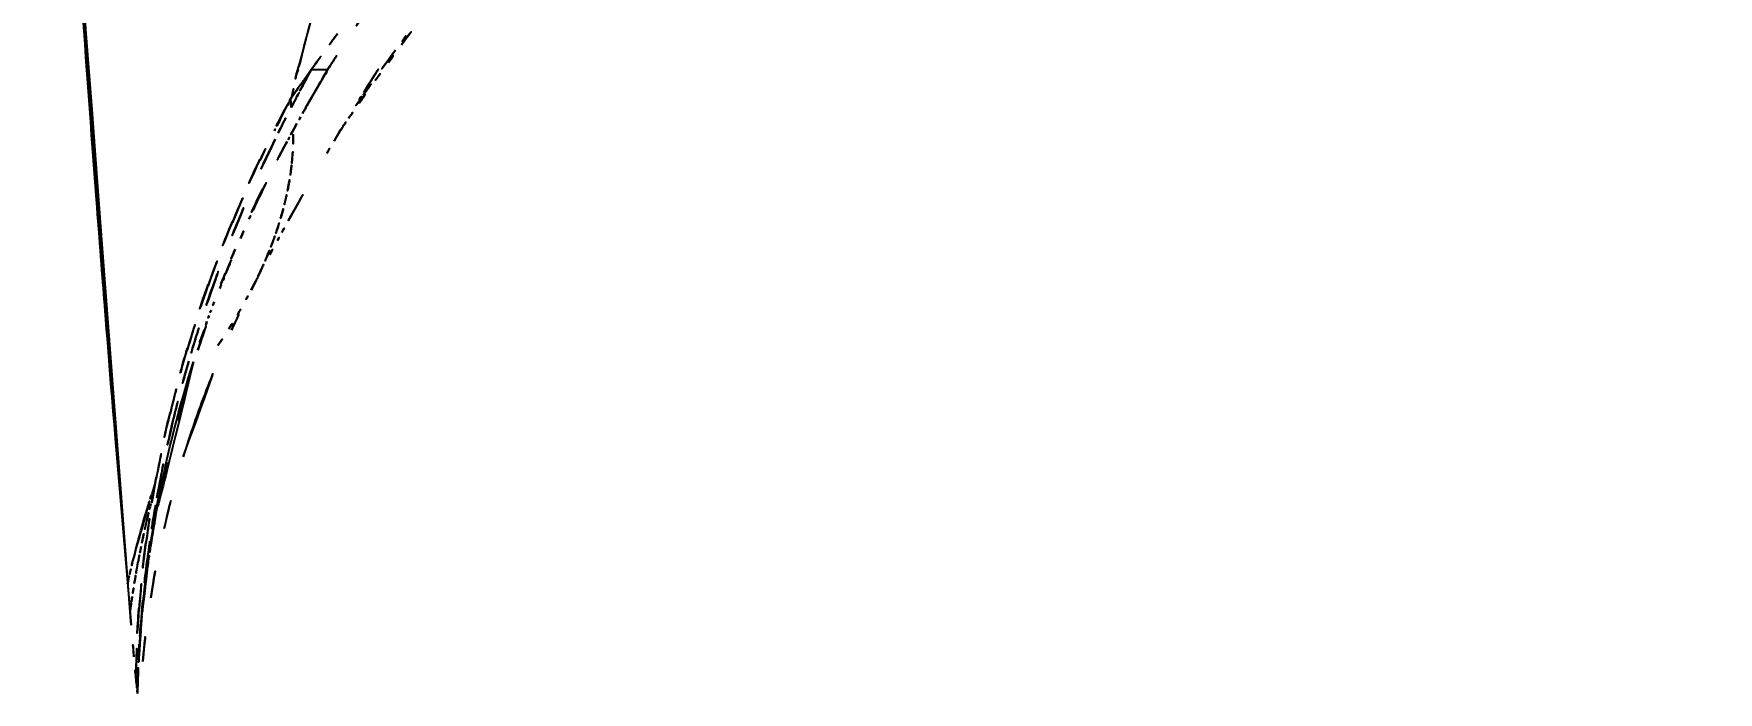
# Model space of a CAD drawing. Extents: x 16296660632 to 16296668616, y -37409619871 to -37409616241.
# Drawn here: x 16296666340.36 to 16296666354.05, y -37409616805.19 to -37409616799.84 of the extents above; entities that cross this region are included whole.
import ezdxf

# ---------------------------------------------------------------- set-up
doc = ezdxf.new("R2010")
doc.units = 0
doc.header["$LTSCALE"] = 10
doc.header["$MEASUREMENT"] = 0
doc.header["$PDMODE"] = 3
doc.header["$PDSIZE"] = -10
doc.layers.get('0').update_dxf_attribs({"linetype": 'CONTINUOUS'})
doc.layers.get('DEFPOINTS').update_dxf_attribs({"linetype": 'CONTINUOUS'})
doc.styles.add('Daelim Dimension', font='')
doc.styles.get('Daelim Dimension').set_extended_font_data('나눔고딕')
doc.dimstyles.new('DEFAULT', dxfattribs={"dimscale": 2, "dimtxt": 2, "dimasz": 2, "dimexe": 0, "dimexo": 2, "dimgap": 1, "dimtad": 1, "dimdec": 1, "dimzin": 9, "dimdsep": 46, "dimtxsty": 'Daelim Dimension', "dimcen": 0.5, "dimclrd": 252, "dimclre": 252, "dimclrt": 3, "dimadec": 1, "dimazin": 0, "dimtfac": 1, "dimtdec": 1, "dimtix": 1, "dimtmove": 0, "dimatfit": 3, "dimfxl": 1, "dimtolj": 1, "dimtzin": 1, "dimlwd": 9, "dimlwe": 9, "dimarcsym": 0})

# ---------------------------------------------------------------- blocks, each defined once
blk = doc.blocks.new('*D16')
at = {"color": 5, "lineweight": 9, "transparency": 16777216}
for p, q in [((16296666467.47109, -37409616640.80376), (16296666467.47109, -37409616937.17432)), ((16296666147.47109, -37409616641.1646), (16296666147.47109, -37409616937.17432)), ((16296666151.47109, -37409616937.17432), (16296666463.47109, -37409616937.17432))]:
    blk.add_line(p, q, dxfattribs=at)
at = {"color": 5, "transparency": 16777216}
for points in [[(16296666151.47109, -37409616936.50766), (16296666151.47109, -37409616937.84099), (16296666147.47109, -37409616937.17432)], [(16296666463.47109, -37409616936.50766), (16296666463.47109, -37409616937.84099), (16296666467.47109, -37409616937.17432)]]:
    blk.add_solid(points, dxfattribs=at)
at = {"layer": 'DEFPOINTS', "color": 0, "transparency": 16777216}
for p in [(16296666467.47109, -37409616636.80376), (16296666147.47109, -37409616637.1646), (16296666467.47109, -37409616937.17432)]:
    blk.add_point(p, dxfattribs=at)
at = {"color": 7, "transparency": 16777216, "insert": (16296666291.23105, -37409616918.8224), "char_height": 30, "attachment_point": 5, "style": 'Daelim Dimension'}
blk.add_mtext('\\A1;320', dxfattribs=at)
blk = doc.blocks.new('*D17')
at = {"color": 5, "lineweight": 9, "ltscale": 0.5, "transparency": 16777216}
for p, q in [((16296666587.9219, -37409616506.424438), (16296666624.81945, -37409616506.424438)), ((16296666624.81945, -37409616510.424438), (16296666624.81945, -37409616827.794708)), ((16296666313.128599, -37409616831.794708), (16296666624.81945, -37409616831.794708))]:
    blk.add_line(p, q, dxfattribs=at)
at = {"color": 5, "ltscale": 0.5, "transparency": 16777216}
for points in [[(16296666624.152781, -37409616510.424438), (16296666625.486111, -37409616510.424438), (16296666624.81945, -37409616506.424438)], [(16296666624.152781, -37409616827.794708), (16296666625.486111, -37409616827.794708), (16296666624.81945, -37409616831.794708)]]:
    blk.add_solid(points, dxfattribs=at)
at = {"layer": 'DEFPOINTS', "color": 0, "ltscale": 0.5, "transparency": 16777216}
for p in [(16296666583.9219, -37409616506.424438), (16296666309.128599, -37409616831.794708), (16296666624.81945, -37409616831.794708)]:
    blk.add_point(p, dxfattribs=at)
at = {"color": 7, "ltscale": 0.5, "transparency": 16777216, "insert": (16296666606.46752, -37409616669.109573), "char_height": 30, "attachment_point": 5, "rotation": 90, "style": 'Daelim Dimension'}
blk.add_mtext('\\A1;325', dxfattribs=at)

msp = doc.modelspace()

# ---------------------------------------------------------------- linework, layer by layer
at = {"linetype": 'Continuous'}
for p, q in [((16296666342.747141, -37409616800.132828), (16296666342.614889, -37409616800.132828)), ((16296666342.735729, -37409616800.169907), (16296666342.74711, -37409616800.132843)), ((16296666342.466631, -37409616800.625969), (16296666342.462891, -37409616800.638069)), ((16296666341.346821, -37409616803.489487), (16296666341.31526, -37409616803.589363))]:
    msp.add_line(p, q, dxfattribs=at)
for points, start_tangent, end_tangent in [([(16296666340.63287, -37409616797.821404), (16296666340.869301, -37409616801.186508), (16296666341.18956, -37409616805.040367)], (0.063944439, -0.99795346), (0.08922079, -0.996011873)), ([(16296666341.15148, -37409616804.647614), (16296666341.02091, -37409616803.129929), (16296666340.87944, -37409616801.347321), (16296666340.77564, -37409616799.928993), (16296666340.65694, -37409616798.176376), (16296666340.634109, -37409616797.82132)], (-0.085294882, 0.996355751), (-0.063568972, 0.997977448)), ([(16296666342.514681, -37409616800.106033), (16296666342.911421, -37409616798.652603)], (0.242416186, 0.970172352), (0.283739814, 0.958901308)), ([(16296666343.13183, -37409616799.554947), (16296666342.74716, -37409616800.132828)], (-0.566954747, -0.823748939), (-0.541164045, -0.840917045)), ([(16296666342.8277, -37409616799.840202), (16296666342.660339, -37409616800.069679)], (-0.592610536, -0.805489138), (-0.585910476, -0.810375786)), ([(16296666343.346479, -37409616799.930878), (16296666343.555531, -37409616799.653671)], (0.596044905, 0.802951102), (0.608129542, 0.793837804)), ([(16296666342.6082, -37409616800.140709), (16296666342.826759, -37409616799.839523)], (0.582456706, 0.812861726), (0.592166972, 0.805815287)), ([(16296666342.74716, -37409616800.132828), (16296666342.93977, -37409616799.838943)], (0.542037751, 0.840354137), (0.554316047, 0.832306266)), ([(16296666343.2995, -37409616799.973846), (16296666343.284069, -37409616799.994904), (16296666343.031, -37409616800.347702)], (-0.591471271, -0.806326072), (-0.575190346, -0.8180196)), ([(16296666343.202749, -37409616800.10675), (16296666343.417839, -37409616799.813988)], (0.585651351, 0.810563073), (0.598463284, 0.801150234)), ([(16296666343.241051, -37409616800.074074), (16296666343.346479, -37409616799.930878)], (0.589737104, 0.807595287), (0.596044905, 0.802951101)), ([(16296666343.386749, -37409616799.855713), (16296666343.2995, -37409616799.973846)], (-0.596643555, -0.802506366), (-0.591471271, -0.806326073)), ([(16296666342.51067, -37409616800.105858), (16296666342.44665, -37409616800.368301)], (-0.240861456, -0.970559508), (-0.233144371, -0.972442133)), ([(16296666342.660339, -37409616800.069679), (16296666342.61479, -37409616800.132828)], (-0.585910476, -0.810375786), (-0.584100423, -0.8116814)), ([(16296666343.040581, -37409616800.316803), (16296666343.35153, -37409616799.831482)], (0.52876161, 0.848770381), (0.550186195, 0.835042006)), ([(16296666342.44665, -37409616800.368301), (16296666342.6082, -37409616800.140709)], (0.575188649, 0.818020793), (0.582456706, 0.812861726)), ([(16296666342.449989, -37409616800.369377), (16296666342.50285, -37409616800.153557)], (0.234683822, 0.972071759), (0.241026357, 0.97051857)), ([(16296666342.614889, -37409616800.132828), (16296666342.378599, -37409616800.581612)], (-0.482483428, -0.875905098), (-0.448722344, -0.893671225)), ([(16296666342.614889, -37409616800.13282), (16296666342.558649, -37409616800.210983), (16296666342.5026, -37409616800.289482), (16296666342.44676, -37409616800.368347)], (-0.585692509, -0.810533334), (-0.576337983, -0.817211435)), ([(16296666342.50285, -37409616800.153557), (16296666342.514681, -37409616800.106033)], (0.241026358, 0.97051857), (0.242416186, 0.970172352)), ([(16296666342.74711, -37409616800.132843), (16296666342.652531, -37409616800.296257), (16296666342.559031, -37409616800.460632), (16296666342.528111, -37409616800.51564)], (-0.504169064, -0.863604976), (-0.488941525, -0.872316563)), ([(16296666342.54217, -37409616800.268288), (16296666342.560301, -37409616800.234337), (16296666342.614889, -37409616800.13282)], (0.470453914, 0.882424566), (0.475528611, 0.879700256)), ([(16296666342.7057, -37409616800.202873), (16296666342.747141, -37409616800.132828)], (0.506673864, 0.862137805), (0.511685892, 0.859172595)), ([(16296666343.037189, -37409616800.338913), (16296666343.202749, -37409616800.10675)], (0.575541304, 0.817772711), (0.585651351, 0.810563073)), ([(16296666343.13442, -37409616800.221329), (16296666343.241051, -37409616800.074074)], (0.583245387, 0.812296016), (0.589737104, 0.807595287)), ([(16296666342.42127, -37409616800.423233), (16296666342.449989, -37409616800.369377)], (0.468203961, 0.883620422), (0.473007855, 0.88105821)), ([(16296666342.44672, -37409616800.368317), (16296666342.418249, -37409616800.421707)], (-0.472937066, -0.88109621), (-0.46817583, -0.883635328)), ([(16296666342.44676, -37409616800.368347), (16296666342.447901, -37409616800.393013), (16296666342.449699, -37409616800.416443), (16296666342.45204, -37409616800.438797)], (0.031551725, -0.99950212), (0.118874556, -0.992909281)), ([(16296666342.45203, -37409616800.438797), (16296666342.44968, -37409616800.41687), (16296666342.447901, -37409616800.393372), (16296666342.44672, -37409616800.368317)], (-0.124120988, 0.992267091), (-0.034338128, 0.999410273)), ([(16296666342.45204, -37409616800.438812), (16296666342.50602, -37409616800.336327), (16296666342.54217, -37409616800.268288)], (0.464104495, 0.885780457), (0.470453914, 0.882424566)), ([(16296666342.57062, -37409616800.438057), (16296666342.7057, -37409616800.202873)], (0.48929319, 0.872119358), (0.506673864, 0.862137805)), ([(16296666342.99173, -37409616800.403748), (16296666343.037189, -37409616800.338913)], (0.572725722, 0.819747063), (0.575541304, 0.817772711)), ([(16296666343.003519, -37409616800.376488), (16296666343.040581, -37409616800.316803)], (0.526154021, 0.850389291), (0.528761611, 0.848770381)), ([(16296666343.00391, -37409616800.404991), (16296666343.13442, -37409616800.221329)], (0.575200666, 0.818012343), (0.583245387, 0.812296017)), ([(16296666343.031, -37409616800.347702), (16296666343.00012, -37409616800.391724)], (-0.575190345, -0.8180196), (-0.573282091, -0.819358068)), ([(16296666342.418249, -37409616800.421707), (16296666342.19689, -37409616800.862823)], (-0.468175829, -0.883635328), (-0.428540456, -0.903522594)), ([(16296666342.33506, -37409616800.589279), (16296666342.42127, -37409616800.423233)], (0.453346844, 0.89133419), (0.468203962, 0.883620422)), ([(16296666342.37849, -37409616800.581551), (16296666342.45203, -37409616800.438797)], (0.451729003, 0.892155204), (0.464165428, 0.885748529)), ([(16296666342.528111, -37409616800.51564), (16296666342.497311, -37409616800.570747)], (-0.488941525, -0.872316562), (-0.48674604, -0.873543526)), ([(16296666342.54195, -37409616800.489418), (16296666342.57062, -37409616800.438057)], (0.485383182, 0.87430153), (0.48929319, 0.872119358)), ([(16296666342.799549, -37409616800.712517), (16296666343.003519, -37409616800.376488)], (0.511582567, 0.859234123), (0.526154021, 0.850389291)), ([(16296666342.9184, -37409616800.527451), (16296666343.00391, -37409616800.404991)], (0.569868469, 0.821735923), (0.575200666, 0.818012343)), ([(16296666343.00012, -37409616800.391724), (16296666342.93944, -37409616800.478867)], (-0.573282091, -0.819358068), (-0.569509399, -0.82198482)), ([(16296666342.31451, -37409616800.629883), (16296666342.33506, -37409616800.589279)], (0.44970314, 0.893178082), (0.453346844, 0.89133419)), ([(16296666342.378599, -37409616800.581612), (16296666342.32114, -37409616800.69751)], (-0.448722344, -0.893671225), (-0.439598439, -0.898194418)), ([(16296666342.345711, -37409616800.646797), (16296666342.37849, -37409616800.581551)], (0.446030658, 0.895017683), (0.451729003, 0.892155204)), ([(16296666342.4667, -37409616800.625999), (16296666342.41757, -37409616800.71582)], (-0.484155662, -0.874981883), (-0.47555498, -0.879686001)), ([(16296666342.454769, -37409616800.649094), (16296666342.54195, -37409616800.489418)], (0.472963283, 0.881082138), (0.485383183, 0.87430153)), ([(16296666342.46736, -37409616800.656036), (16296666342.4589, -37409616800.864807)], (0.012055335, -0.999927332), (-0.090938685, -0.995856494)), ([(16296666342.497311, -37409616800.570747), (16296666342.466631, -37409616800.625969)], (-0.48674604, -0.873543526), (-0.484544828, -0.874766432)), ([(16296666342.841209, -37409616800.63945), (16296666342.88225, -37409616800.57972)], (0.565006646, 0.825086353), (0.567598392, 0.823305572)), ([(16296666342.88225, -37409616800.57972), (16296666342.9184, -37409616800.527451)], (0.567598392, 0.823305572), (0.56986847, 0.821735923)), ([(16296666342.32114, -37409616800.69751), (16296666342.062111, -37409616801.262772)], (-0.439598439, -0.898194418), (-0.392630944, -0.919696114)), ([(16296666342.198641, -37409616800.866989), (16296666342.31451, -37409616800.629883)], (0.428327503, 0.903623567), (0.44970314, 0.893178082)), ([(16296666342.203859, -37409616800.941978), (16296666342.345711, -37409616800.646797)], (0.420132026, 0.907462991), (0.446030658, 0.895017683)), ([(16296666342.41757, -37409616800.71582), (16296666342.218241, -37409616801.103729)], (-0.475554981, -0.879686001), (-0.438332932, -0.898812684)), ([(16296666342.425819, -37409616800.703339), (16296666342.454769, -37409616800.649094)], (0.468651614, 0.883383079), (0.472963283, 0.881082138)), ([(16296666342.458759, -37409616800.864807), (16296666342.46734, -37409616800.696663)], (0.090819043, 0.995867412), (0.009839917, 0.999951587)), ([(16296666342.741329, -37409616800.810852), (16296666342.799549, -37409616800.712517)], (0.507352881, 0.861738391), (0.511582567, 0.859234123)), ([(16296666342.19689, -37409616800.862823), (16296666341.97319, -37409616801.366753)], (-0.428540456, -0.903522594), (-0.382495633, -0.923957299)), ([(16296666342.142611, -37409616801.272987), (16296666342.425819, -37409616800.703339)], (0.420519176, 0.907283651), (0.468651614, 0.883383079)), ([(16296666342.45125, -37409616800.935753), (16296666342.430321, -37409616801.071198)], (-0.123228246, -0.992378355), (-0.181320064, -0.983424138)), ([(16296666342.45113, -37409616800.935738), (16296666342.458759, -37409616800.864807)], (0.122825877, 0.992428236), (0.090819043, 0.995867412)), ([(16296666342.4589, -37409616800.864807), (16296666342.45125, -37409616800.935753)], (-0.090938685, -0.995856493), (-0.123228247, -0.992378355)), ([(16296666341.97389, -37409616801.37381), (16296666342.198641, -37409616800.866989)], (0.382014079, 0.924156504), (0.428327503, 0.903623567)), ([(16296666342.430321, -37409616801.071198), (16296666342.40521, -37409616801.190788)], (-0.181320064, -0.983424138), (-0.229005809, -0.973425056)), ([(16296666342.42695, -37409616801.361748), (16296666342.741329, -37409616800.810852)], (0.483926336, 0.875108737), (0.507352881, 0.861738391)), ([(16296666342.42766, -37409616801.085213), (16296666342.45113, -37409616800.935738)], (0.18636628, 0.982480336), (0.122825877, 0.992428236)), ([(16296666341.981701, -37409616801.454758), (16296666342.203859, -37409616800.941978)], (0.374580064, 0.927194573), (0.420132026, 0.907462991)), ([(16296666342.218241, -37409616801.103729), (16296666341.99588, -37409616801.59127)], (-0.438332932, -0.898812684), (-0.391229086, -0.920293324)), ([(16296666342.40521, -37409616801.190788), (16296666342.379919, -37409616801.289658)], (-0.229005809, -0.973425056), (-0.266112966, -0.963941849)), ([(16296666342.40526, -37409616801.190804), (16296666342.42766, -37409616801.085213)], (0.22829304, 0.973592465), (0.18636628, 0.982480335)), ([(16296666342.062111, -37409616801.262772), (16296666341.838421, -37409616801.828842)], (-0.392630944, -0.919696114), (-0.341389054, -0.939922078)), ([(16296666342.108431, -37409616801.347458), (16296666342.142611, -37409616801.272987)], (0.413837257, 0.91035088), (0.420519176, 0.907283651)), ([(16296666342.33992, -37409616801.422318), (16296666342.374981, -37409616801.307808)], (0.312790314, 0.949822204), (0.272191865, 0.962242999)), ([(16296666342.379919, -37409616801.289658), (16296666342.33975, -37409616801.422256)], (-0.266112967, -0.963941849), (-0.31306117, -0.949732964)), ([(16296666342.374981, -37409616801.307808), (16296666342.40526, -37409616801.190804)], (0.272191865, 0.962242999), (0.22829304, 0.973592465)), ([(16296666341.97319, -37409616801.366753), (16296666341.77643, -37409616801.878609)], (-0.382495633, -0.923957299), (-0.334708959, -0.942321555)), ([(16296666342.038759, -37409616801.503937), (16296666342.108431, -37409616801.347458)], (0.399497987, 0.916734072), (0.413837257, 0.91035088)), ([(16296666342.304279, -37409616801.524231), (16296666342.33992, -37409616801.422318)], (0.346933402, 0.937889767), (0.312790313, 0.949822204)), ([(16296666342.33975, -37409616801.422256), (16296666342.3041, -37409616801.524162)], (-0.31306117, -0.949732964), (-0.347001454, -0.937864591)), ([(16296666342.3402, -37409616801.520027), (16296666342.375771, -37409616801.454803)], (0.477277045, 0.878752879), (0.480013408, 0.877261151)), ([(16296666342.375771, -37409616801.454803), (16296666342.42695, -37409616801.361748)], (0.480013408, 0.877261152), (0.483926336, 0.875108737)), ([(16296666341.77655, -37409616801.888161), (16296666341.97389, -37409616801.37381)], (0.333985465, 0.942578225), (0.382014079, 0.924156504)), ([(16296666341.918659, -37409616801.790977), (16296666342.038759, -37409616801.503937)], (0.372147129, 0.928173752), (0.399497987, 0.916734072)), ([(16296666341.99588, -37409616801.59127), (16296666341.914141, -37409616801.789268)], (-0.391229086, -0.920293324), (-0.371951497, -0.928252166)), ([(16296666342.255171, -37409616801.648788), (16296666342.304279, -37409616801.524231)], (0.386020293, 0.922490289), (0.346933402, 0.937889767)), ([(16296666342.3041, -37409616801.524162), (16296666342.25499, -37409616801.64872)], (-0.347001454, -0.937864591), (-0.385871842, -0.922552395)), ([(16296666342.276569, -37409616801.63797), (16296666342.3402, -37409616801.520027)], (0.472345499, 0.881413484), (0.477277045, 0.878752879)), ([(16296666341.786341, -37409616801.975594), (16296666341.981701, -37409616801.454758)], (0.327424497, 0.944877346), (0.374580064, 0.927194573)), ([(16296666342.12553, -37409616801.924438), (16296666342.276569, -37409616801.63797)], (0.460445442, 0.887688005), (0.472345499, 0.881413484)), ([(16296666342.21266, -37409616801.745667), (16296666342.12546, -37409616801.9244)], (-0.414107015, -0.910228202), (-0.461511101, -0.887134434)), ([(16296666342.20698, -37409616801.758476), (16296666342.255171, -37409616801.648788)], (0.417986522, 0.908453228), (0.386020294, 0.922490289)), ([(16296666342.25499, -37409616801.64872), (16296666342.21266, -37409616801.745667)], (-0.385871842, -0.922552395), (-0.414107014, -0.910228202)), ([(16296666341.77643, -37409616801.878609), (16296666341.607491, -37409616802.396271)], (-0.334708959, -0.942321555), (-0.285464269, -0.958389353)), ([(16296666341.838421, -37409616801.828842), (16296666341.649981, -37409616802.396912)], (-0.341389054, -0.939922078), (-0.288177781, -0.957576925)), ([(16296666341.914141, -37409616801.789268), (16296666341.824949, -37409616802.019867)], (-0.371951496, -0.928252166), (-0.349365054, -0.936986691)), ([(16296666341.871241, -37409616801.911469), (16296666341.898319, -37409616801.842117)], (0.360304608, 0.932834706), (0.367131947, 0.930168874)), ([(16296666341.898319, -37409616801.842117), (16296666341.918659, -37409616801.790977)], (0.367131946, 0.930168874), (0.37214713, 0.928173752)), ([(16296666342.12554, -37409616801.924438), (16296666342.20698, -37409616801.758476)], (0.461968669, 0.886896245), (0.417986522, 0.908453228)), ([(16296666341.824949, -37409616802.019867), (16296666341.79998, -37409616802.087593)], (-0.349365054, -0.936986691), (-0.342702138, -0.939444115)), ([(16296666341.96607, -37409616802.249817), (16296666342.125071, -37409616801.924751)], (0.418769265, 0.908092673), (0.459918181, 0.887961298)), ([(16296666342.08329, -37409616802.003418), (16296666342.125311, -37409616801.924873)], (0.481061984, 0.876686584), (0.462078194, 0.886839187)), ([(16296666341.607361, -37409616802.408127), (16296666341.77655, -37409616801.888161)], (0.284510358, 0.958672966), (0.333985465, 0.942578225)), ([(16296666341.649879, -37409616802.396881), (16296666341.786341, -37409616801.975594)], (0.28868913, 0.957422888), (0.327424497, 0.944877346)), ([(16296666341.692841, -37409616802.411789), (16296666341.871241, -37409616801.911469)], (0.311235168, 0.950332926), (0.360304607, 0.932834707)), ([(16296666341.78433, -37409616802.130783), (16296666341.767031, -37409616802.179268)], (-0.338445938, -0.940985838), (-0.333665317, -0.942691602)), ([(16296666341.79998, -37409616802.087593), (16296666341.78433, -37409616802.130783)], (-0.342702137, -0.939444115), (-0.338445938, -0.940985838)), ([(16296666341.94422, -37409616802.239273), (16296666342.01264, -37409616802.127312)], (0.533302254, 0.845924764), (0.509263116, 0.860610875)), ([(16296666342.01264, -37409616802.127312), (16296666342.08329, -37409616802.003418)], (0.509263116, 0.860610875), (0.481061985, 0.876686584)), ([(16296666341.74275, -37409616802.248657), (16296666341.65764, -37409616802.505913)], (-0.326815781, -0.945088062), (-0.301349244, -0.953513835)), ([(16296666341.767031, -37409616802.179268), (16296666341.74275, -37409616802.248657)], (-0.333665318, -0.942691602), (-0.326815781, -0.945088062)), ([(16296666341.85531, -37409616802.375267), (16296666341.94422, -37409616802.239273)], (0.560626142, 0.828069037), (0.533302253, 0.845924764)), ([(16296666341.607491, -37409616802.396271), (16296666341.46661, -37409616802.918633)], (-0.285464269, -0.958389353), (-0.235024583, -0.971989427)), ([(16296666341.57338, -37409616803.279243), (16296666341.761169, -37409616802.735153), (16296666341.96607, -37409616802.249817)], (0.293159413, 0.956063574), (0.418769265, 0.908092673)), ([(16296666341.649981, -37409616802.396912), (16296666341.62071, -37409616802.49588)], (-0.288177781, -0.957576925), (-0.278975892, -0.960298105)), ([(16296666341.65764, -37409616802.505913), (16296666341.37504, -37409616803.618843), (16296666341.315241, -37409616803.960953)], (-0.301349244, -0.953513835), (-0.154746353, -0.987954233)), ([(16296666341.61883, -37409616802.502357), (16296666341.495701, -37409616802.965363)], (-0.278374489, -0.960472615), (-0.23557147, -0.971857028)), ([(16296666341.46664, -37409616802.932129), (16296666341.607361, -37409616802.408127)], (0.233899835, 0.972260699), (0.284510358, 0.958672966)), ([(16296666341.47892, -37409616803.033821), (16296666341.618679, -37409616802.502312)], (0.229365737, 0.97334031), (0.278935837, 0.960309741)), ([(16296666341.524691, -37409616802.980331), (16296666341.692841, -37409616802.411789)], (0.255788613, 0.966732737), (0.311235168, 0.950332926)), ([(16296666341.46661, -37409616802.918633), (16296666341.35379, -37409616803.445717)], (-0.235024583, -0.971989427), (-0.183290034, -0.983058881)), ([(16296666341.495701, -37409616802.965363), (16296666341.37462, -37409616803.5298)], (-0.23557147, -0.971857028), (-0.183860254, -0.982952393)), ([(16296666341.35449, -37409616803.459038), (16296666341.46664, -37409616802.932129)], (0.18216817, 0.983267389), (0.233899835, 0.972260699)), ([(16296666341.3745, -37409616803.529778), (16296666341.47892, -37409616803.033821)], (0.182466089, 0.983212147), (0.229365737, 0.97334031)), ([(16296666341.39253, -37409616803.543373), (16296666341.524691, -37409616802.980331)], (0.201089695, 0.979572833), (0.255788613, 0.966732737)), ([(16296666341.35379, -37409616803.445717), (16296666341.2694, -37409616803.976433)], (-0.183290034, -0.983058881), (-0.130655468, -0.991427833)), ([(16296666341.37462, -37409616803.5298), (16296666341.337641, -37409616803.738724)], (-0.183860254, -0.982952393), (-0.164573996, -0.98636474)), ([(16296666341.417681, -37409616803.861862), (16296666341.57338, -37409616803.279243)], (0.22285972, 0.974850525), (0.293159413, 0.956063574)), ([(16296666341.29052, -37409616803.669319), (16296666341.210449, -37409616803.947159), (16296666341.15926, -37409616804.145844)], (-0.292709404, -0.956201446), (-0.237972963, -0.971271779)), ([(16296666341.27104, -37409616803.98732), (16296666341.35449, -37409616803.459038)], (0.129759557, 0.991545489), (0.18216817, 0.983267389)), ([(16296666341.290409, -37409616803.669289), (16296666341.31526, -37409616803.589348)], (0.292304664, 0.95632525), (0.30133052, 0.953519752)), ([(16296666341.30987, -37409616803.660263), (16296666341.28124, -37409616803.779213)], (-0.241232762, -0.970467287), (-0.226785965, -0.973944622)), ([(16296666341.314939, -37409616803.590851), (16296666341.29052, -37409616803.669319)], (-0.301580892, -0.953440594), (-0.292709404, -0.956201446)), ([(16296666341.377239, -37409616803.591469), (16296666341.362101, -37409616803.670692), (16296666341.318331, -37409616803.923843), (16296666341.291121, -37409616804.106148)], (-0.191812856, -0.98143152), (-0.138158954, -0.990410068)), ([(16296666341.3379, -37409616803.738762), (16296666341.36709, -37409616803.570137)], (0.162540044, 0.986701948), (0.178620572, 0.983918031)), ([(16296666341.28124, -37409616803.779213), (16296666341.231461, -37409616804.007607)], (-0.226785965, -0.973944622), (-0.199083754, -0.979982479)), ([(16296666341.28159, -37409616803.779297), (16296666341.310209, -37409616803.660339)], (0.226885156, 0.973921519), (0.240970443, 0.970532455)), ([(16296666341.337641, -37409616803.738724), (16296666341.28953, -37409616804.056824)], (-0.164573997, -0.98636474), (-0.134299796, -0.990940747)), ([(16296666341.315901, -37409616803.961037), (16296666341.382561, -37409616803.592529)], (0.159312086, 0.987228271), (0.196301776, 0.980543529)), ([(16296666341.15745, -37409616804.153313), (16296666341.290409, -37409616803.669289)], (0.237101906, 0.971484784), (0.292304664, 0.95632525)), ([(16296666341.237329, -37409616803.980408), (16296666341.28159, -37409616803.779297)], (0.202896485, 0.979200192), (0.226885156, 0.973921519)), ([(16296666341.283541, -37409616804.110161), (16296666341.3379, -37409616803.738762)], (0.127059838, 0.991895054), (0.162540044, 0.986701948)), ([(16296666341.29858, -37409616804.058037), (16296666341.350149, -37409616803.740967)], (0.144005732, 0.989576854), (0.177059268, 0.984200191)), ([(16296666341.20652, -37409616804.136627), (16296666341.237329, -37409616803.980408)], (0.184105505, 0.982906487), (0.202896485, 0.979200192)), ([(16296666341.231461, -37409616804.007607), (16296666341.20632, -37409616804.136597)], (-0.199083754, -0.979982479), (-0.18345444, -0.983028213)), ([(16296666341.2694, -37409616803.976433), (16296666341.213671, -37409616804.508537)], (-0.130655468, -0.991427833), (-0.07749468, -0.996992766)), ([(16296666341.29019, -37409616804.116966), (16296666341.29858, -37409616804.058037)], (0.137861597, 0.990451503), (0.144005732, 0.989576854)), ([(16296666341.294661, -37409616804.099022), (16296666341.300711, -37409616804.05835)], (0.144944117, 0.989439843), (0.14920978, 0.988805563)), ([(16296666341.315241, -37409616803.960953), (16296666341.28883, -37409616804.14035)], (-0.154746353, -0.987954233), (-0.136412878, -0.990652071)), ([(16296666341.300711, -37409616804.05835), (16296666341.315901, -37409616803.961037)], (0.149209781, 0.988805563), (0.159312086, 0.987228271)), ([(16296666341.30937, -37409616804.424583), (16296666341.417681, -37409616803.861862)], (0.154902327, 0.98792979), (0.22285972, 0.974850525)), ([(16296666341.12133, -37409616804.307373), (16296666341.15745, -37409616804.153313)], (0.219323987, 0.975652084), (0.237101906, 0.971484784)), ([(16296666341.14838, -37409616804.190773), (16296666341.123421, -37409616804.298103)], (-0.232770659, -0.972531655), (-0.2203338, -0.975424532)), ([(16296666341.15926, -37409616804.145844), (16296666341.14838, -37409616804.190773)], (-0.237972962, -0.971271779), (-0.232770659, -0.972531655)), ([(16296666341.17601, -37409616804.309662), (16296666341.20652, -37409616804.136627)], (0.163128511, 0.986604829), (0.184105506, 0.982906487)), ([(16296666341.20632, -37409616804.136597), (16296666341.16646, -37409616804.368477)], (-0.18345444, -0.983028213), (-0.155371348, -0.987856135)), ([(16296666341.216141, -37409616804.514999), (16296666341.27104, -37409616803.98732)], (0.077028699, 0.997028876), (0.129759557, 0.991545489)), ([(16296666341.291121, -37409616804.106148), (16296666341.278299, -37409616804.2015), (16296666341.24399, -37409616804.504631), (16296666341.228951, -37409616804.675217)], (-0.138158954, -0.990410068), (-0.078964142, -0.996877457)), ([(16296666341.285299, -37409616804.088417), (16296666341.227501, -37409616804.642731)], (-0.131229077, -0.991352071), (-0.075485059, -0.997146933)), ([(16296666341.278419, -37409616804.2183), (16296666341.23098, -37409616804.665573)], (-0.128430003, -0.991718576), (-0.082373116, -0.99660156)), ([(16296666341.277969, -37409616804.218239), (16296666341.294661, -37409616804.099022)], (0.132294558, 0.991210447), (0.144944116, 0.989439843)), ([(16296666341.2798, -37409616804.193863), (16296666341.286989, -37409616804.140099)], (0.129844523, 0.991534366), (0.135450086, 0.990784171)), ([(16296666341.28883, -37409616804.14035), (16296666341.278419, -37409616804.2183)], (-0.136412879, -0.990652071), (-0.128430002, -0.991718576)), ([(16296666341.1665, -37409616804.368492), (16296666341.17601, -37409616804.309662)], (0.155956608, 0.987763907), (0.163128511, 0.986604829)), ([(16296666341.2285, -37409616804.651627), (16296666341.283541, -37409616804.110161)], (0.075029428, 0.99718132), (0.127059838, 0.991895054)), ([(16296666341.246281, -37409616804.484131), (16296666341.2798, -37409616804.193863)], (0.099539271, 0.995033634), (0.129844524, 0.991534366)), ([(16296666341.246401, -37409616804.484131), (16296666341.277969, -37409616804.218239)], (0.103274782, 0.994652864), (0.132294557, 0.991210447)), ([(16296666341.14267, -37409616804.529839), (16296666341.1665, -37409616804.368492)], (0.136178273, 0.990684348), (0.155956607, 0.987763907)), ([(16296666341.159281, -37409616804.415009), (16296666341.14271, -37409616804.529839)], (-0.149737557, -0.988725778), (-0.135821851, -0.990733276)), ([(16296666341.16646, -37409616804.368477), (16296666341.159281, -37409616804.415009)], (-0.155371348, -0.987856135), (-0.149737557, -0.988725778)), ([(16296666341.213671, -37409616804.508537), (16296666341.18668, -37409616805.040398)], (-0.07749468, -0.996992766), (-0.023696169, -0.999719206)), ([(16296666341.227539, -37409616804.695091), (16296666341.246281, -37409616804.484131)], (0.077459412, 0.996995506), (0.099539271, 0.995033634)), ([(16296666341.232651, -37409616804.627907), (16296666341.246401, -37409616804.484131)], (0.087108696, 0.996198813), (0.103274782, 0.994652864)), ([(16296666341.2449, -37409616804.943176), (16296666341.30937, -37409616804.424583)], (0.09144688, 0.995809956), (0.154902327, 0.98792979)), ([(16296666341.173559, -37409616804.904953), (16296666341.15148, -37409616804.647614)], (-0.086032675, 0.996292316), (-0.085294882, 0.996355751)), ([(16296666341.18956, -37409616805.040367), (16296666341.216141, -37409616804.514999)], (0.023882606, 0.99971477), (0.077028699, 0.997028876)), ([(16296666341.228951, -37409616804.675217), (16296666341.217661, -37409616804.834488), (16296666341.20195, -37409616805.193367)], (-0.078964142, -0.996877457), (-0.02512053, -0.99968443)), ([(16296666341.22858, -37409616804.695168), (16296666341.207041, -37409616805.047798)], (-0.079306527, -0.996850277), (-0.042574933, -0.999093276)), ([(16296666341.227501, -37409616804.642731), (16296666341.216829, -37409616804.801224)], (-0.075485059, -0.997146933), (-0.058861996, -0.99826613)), ([(16296666341.222309, -37409616804.738876), (16296666341.2285, -37409616804.651627)], (0.066596759, 0.997779972), (0.075029429, 0.99718132)), ([(16296666341.228649, -37409616804.675194), (16296666341.232651, -37409616804.627907)], (0.081718318, 0.996655465), (0.087108696, 0.996198813)), ([(16296666341.20196, -37409616805.192871), (16296666341.227539, -37409616804.695091)], (0.025050483, 0.999686187), (0.077459412, 0.996995506)), ([(16296666341.202009, -37409616805.192871), (16296666341.228649, -37409616804.675194)], (0.020251084, 0.999794926), (0.081718319, 0.996655465)), ([(16296666341.202049, -37409616805.192871), (16296666341.222309, -37409616804.738876)], (0.022431296, 0.999748387), (0.066596759, 0.997779972)), ([(16296666341.216829, -37409616804.801224), (16296666341.205561, -37409616805.047546)], (-0.058861995, -0.99826613), (-0.032398464, -0.999475032)), ([(16296666341.18716, -37409616805.046677), (16296666341.173559, -37409616804.904953)], (0.073265002, -0.997312508), (-0.086032675, 0.996292316)), ([(16296666341.195539, -37409616805.13678), (16296666341.19298, -37409616805.109283), (16296666341.18716, -37409616805.046677)], (-0.092879686, 0.995677339), (0.09414336, -0.995558651)), ([(16296666341.18668, -37409616805.040398), (16296666341.19183, -37409616805.095337), (16296666341.19693, -37409616805.146896), (16296666341.202049, -37409616805.192871)], (0.090790208, -0.995870041), (0.117897047, -0.993025824)), ([(16296666341.201799, -37409616805.203903), (16296666341.195539, -37409616805.13678)], (-0.092875085, 0.995677768), (-0.092879686, 0.995677339)), ([(16296666341.205561, -37409616805.047546), (16296666341.202009, -37409616805.192871)], (-0.032398464, -0.999475032), (-0.016425698, -0.999865089)), ([(16296666341.207041, -37409616805.047798), (16296666341.20195, -37409616805.193367)], (-0.042574933, -0.999093276), (-0.02728906, -0.999627584))]:
    msp.add_spline(points, degree=3, dxfattribs=dict(at, start_tangent=start_tangent, end_tangent=end_tangent))

# ---------------------------------------------------------------- dimensions: what is measured, and where the dimension line sits
at = {"color": 5, "ltscale": 0.5}
dim = msp.add_linear_dim(base=(16296666624.81945, -37409616831.794708), p1=(16296666583.9219, -37409616506.424438), p2=(16296666309.128599, -37409616831.794708), angle=90, dimstyle='DEFAULT', override={"dimtxt": 15, "dimdec": 0, "dimclrd": 5, "dimclre": 5, "dimclrt": 7}, dxfattribs=at)
dim.commit()
dim.dimension.update_dxf_attribs({"geometry": '*D17', "text_midpoint": (16296666606.46752, -37409616669.109573)})
at = {"color": 5}
dim = msp.add_linear_dim(base=(16296666467.47109, -37409616937.174316), p1=(16296666147.47109, -37409616637.164597), p2=(16296666467.47109, -37409616636.803757), dimstyle='DEFAULT', override={"dimtxt": 15, "dimclrd": 5, "dimclre": 5, "dimclrt": 7}, dxfattribs=at)
dim.commit()
dim.dimension.update_dxf_attribs({"geometry": '*D16', "text_midpoint": (16296666291.23105, -37409616937.174316), "dimtype": 160})

doc.saveas('drawing.dxf')
